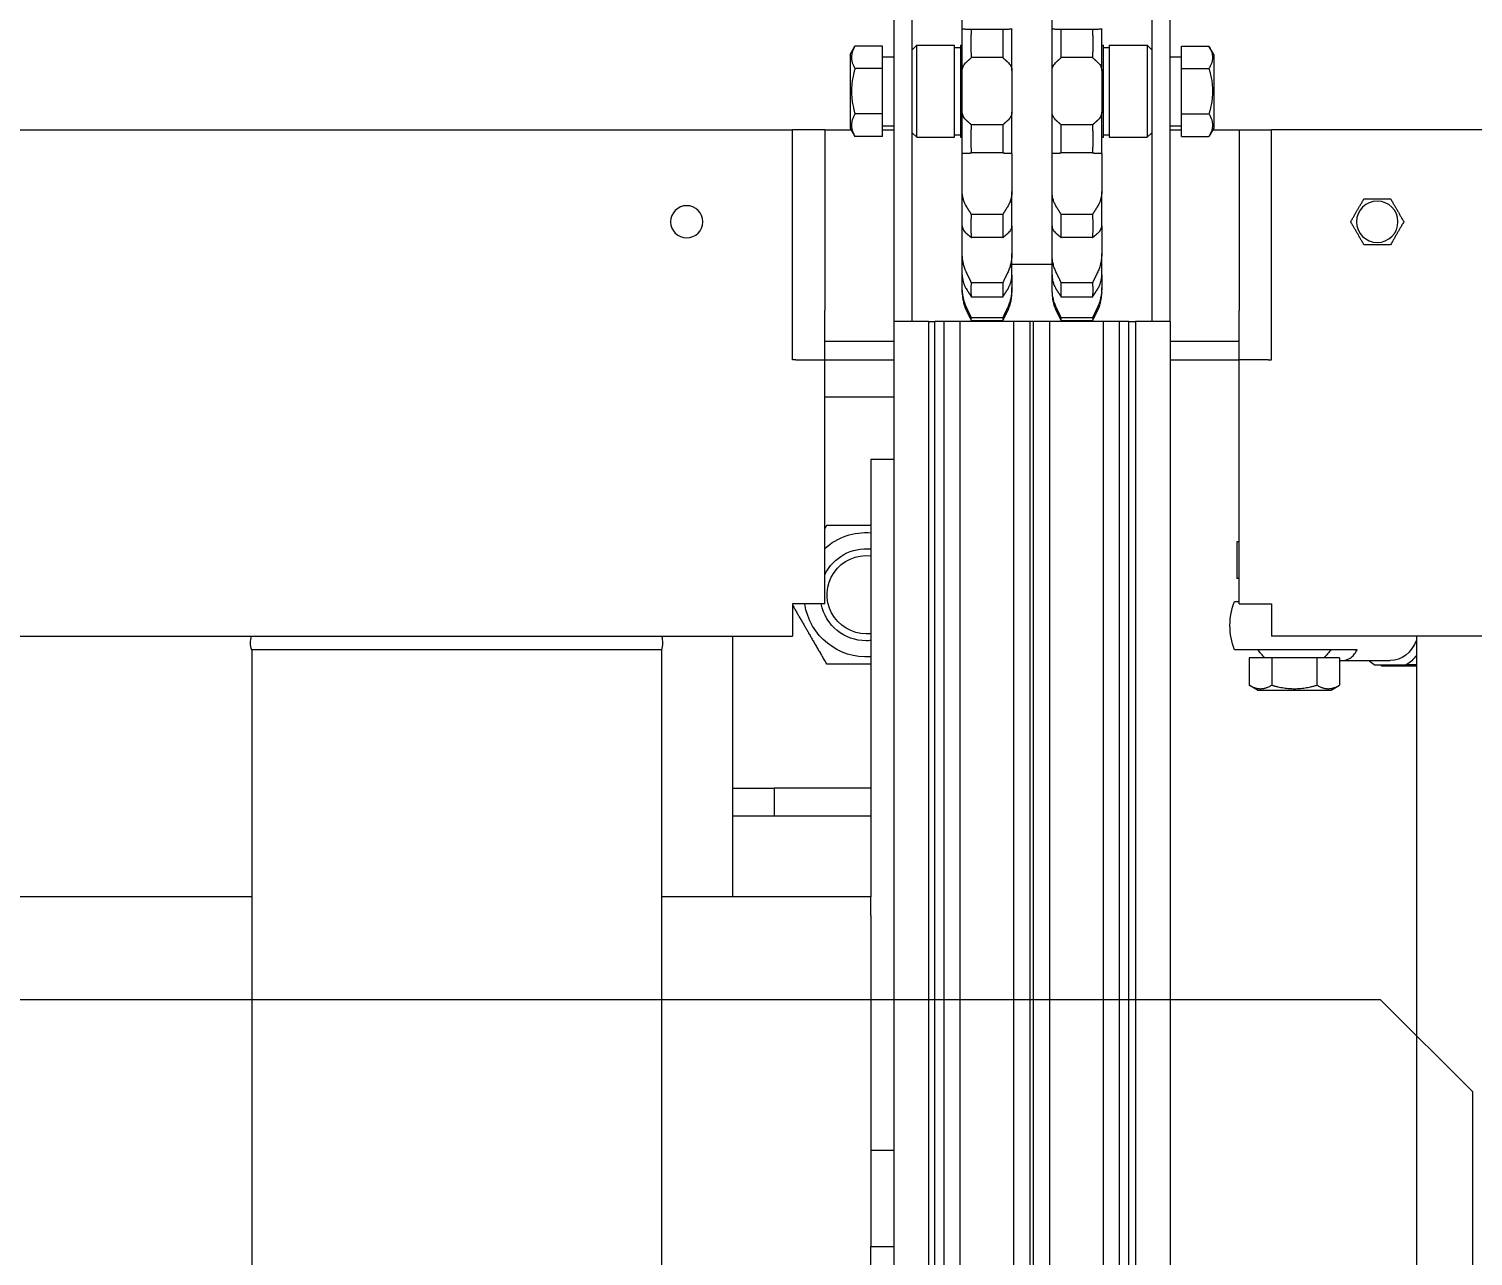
# Model space of a CAD drawing. Header units: millimetres. Extents: x -383313 to -161684, y -117025 to 99224.
# Drawn here: x -347807 to -347493.3, y -7640.7 to -7374.2 of the extents above; entities that cross this region are included whole.
import ezdxf

# ---------------------------------------------------------------- set-up
doc = ezdxf.new("R2010")
doc.units = ezdxf.units.MM
doc.header["$MEASUREMENT"] = 0
doc.layers.add('PV-55E8', color=7, linetype='Continuous')
doc.layers.add('Робот', color=30, linetype='Continuous')

# ---------------------------------------------------------------- blocks, each defined once
blk = doc.blocks.new('*U123')
at = {"layer": 'PV-55E8', "color": 3}
for p, q in [((-404, -460.38), (-404, 460.38)), ((-315, -460.38), (-315, 460.38)), ((-264.5, -531.73), (-264.5, 458.27)), ((-257, -531.73), (-257, 458.27)), ((-255.61, 458.27), (-255.61, -531.73)), ((-253.6, 458.27), (-253.6, -531.73)), ((-250.1, 458.27), (-250.1, -531.73)), ((-238.42, 458.27), (-238.42, -531.73)), ((-234.92, 458.27), (-234.92, -531.73)), ((-234.14, 458.27), (-234.14, -531.73)), ((-230.64, 458.27), (-230.64, -531.73)), ((-218.96, 458.27), (-218.96, -531.73)), ((-215.46, 458.27), (-215.46, -531.73)), ((-213.45, 458.27), (-213.45, -531.73)), ((-212, -531.73), (-212, 458.27)), ((-204.5, -531.73), (-204.5, 458.27)), ((-151, -463.38), (-151, 413.62)), ((-269.5, -326.73), (-269.5, -330.73)), ((-264.5, -330.73), (-269.5, -330.73)), ((-269.5, -402.73), (-269.5, -330.73)), ((-269.5, -351.73), (-264.5, -351.73)), ((-269.5, -402.73), (-269.5, -406.73)), ((-404, -406.73), (-465, -406.73)), ((-269.5, -406.73), (-315, -406.73)), ((-299.5, -406.73), (-299.5, -424.38)), ((-269.5, -501.73), (-269.5, -406.73)), ((-299.5, -424.38), (-290.5, -424.38)), ((-299.5, -424.38), (-299.5, -430.38)), ((-290.5, -424.38), (-269.5, -424.38)), ((-290.5, -430.38), (-290.5, -424.38)), ((-299.5, -430.38), (-290.5, -430.38)), ((-299.5, -430.38), (-299.5, -463.38)), ((-269.5, -430.38), (-290.5, -430.38)), ((-185.5, -451.68), (-187.31, -452.73)), ((-185.5, -451.68), (-169.5, -451.68)), ((-169.5, -451.68), (-167.69, -452.73)), ((-187.31, -458.68), (-187.31, -452.73)), ((-182.41, -458.68), (-182.41, -452.73)), ((-172.59, -458.68), (-172.59, -452.73)), ((-167.69, -458.68), (-167.69, -452.73)), ((-160.14, -457.18), (-153.18, -457.18)), ((-151, -457.18), (-153.18, -457.18)), ((-315, -460.38), (-404, -460.38)), ((-315, -460.38), (-404, -460.38)), ((-164.56, -460.43), (-190.48, -460.43)), ((-182.41, -458.68), (-187.31, -458.68)), ((-172.59, -458.68), (-182.41, -458.68)), ((-167.69, -458.68), (-172.59, -458.68)), ((-167.07, -458.08), (-156.66, -458.08)), ((-1182.5, -463.38), (-286.5, -463.38)), ((-286.5, -469.68), (-286.5, -463.38)), ((8.5, -463.38), (-182.5, -463.38)), ((-182.5, -469.68), (-182.5, -463.38)), ((-286.5, -470.38), (-286.5, -469.68)), ((-285.8, -470.38), (-286.5, -470.38)), ((-279.5, -470.38), (-285.8, -470.38)), ((-279.5, -470.38), (-279.5, -523.38)), ((-189.5, -470.38), (-183.2, -470.38)), ((-189.5, -470.38), (-189.5, -523.38)), ((-183.2, -470.38), (-182.5, -470.38)), ((-182.5, -470.38), (-182.5, -469.68)), ((-190.48, -470.93), (-189.5, -470.93)), ((-189.5, -475.88), (-190, -475.88)), ((-190, -483.88), (-190, -475.88)), ((-189.5, -483.88), (-190, -483.88)), ((-264.5, -501.73), (-269.5, -501.73)), ((-279.5, -515.38), (-264.5, -515.38)), ((-286.5, -523.38), (-286.5, -573.38)), ((-285.8, -523.38), (-286.5, -523.38)), ((-285.8, -523.38), (-279.5, -523.38)), ((-279.5, -523.38), (-279.5, -534.08)), ((-279.5, -523.38), (-264.5, -523.38)), ((-204.5, -523.38), (-189.5, -523.38)), ((-183.2, -523.38), (-189.5, -523.38)), ((-189.5, -523.38), (-189.5, -534.08)), ((-183.2, -523.38), (-182.5, -523.38)), ((-182.5, -523.38), (-182.5, -573.38)), ((-264.5, -527.38), (-279.5, -527.38)), ((-264.5, -527.38), (-279.5, -527.38)), ((-189.5, -527.38), (-204.5, -527.38)), ((-189.5, -527.38), (-204.5, -527.38)), ((-264.5, -606.73), (-264.5, -531.73)), ((-257, -531.73), (-264.5, -531.73)), ((-260.5, -531.73), (-260.5, -606.73)), ((-257, -531.73), (-255.61, -531.73)), ((-253.6, -531.73), (-255.61, -531.73)), ((-250.1, -531.73), (-253.6, -531.73)), ((-238.42, -531.73), (-250.1, -531.73)), ((-240.85, -531.88), (-247.65, -531.88)), ((-240.85, -532.53), (-247.65, -532.53)), ((-234.92, -531.73), (-238.42, -531.73)), ((-234.14, -531.73), (-234.92, -531.73)), ((-230.64, -531.73), (-234.14, -531.73)), ((-218.96, -531.73), (-230.64, -531.73)), ((-221.35, -531.88), (-228.15, -531.88)), ((-221.35, -532.53), (-228.15, -532.53)), ((-215.46, -531.73), (-218.96, -531.73)), ((-213.45, -531.73), (-215.46, -531.73)), ((-213.45, -531.73), (-212, -531.73)), ((-204.5, -531.73), (-212, -531.73)), ((-208.5, -606.73), (-208.5, -531.73)), ((-204.5, -531.73), (-204.5, -606.73)), ((-279.5, -573.38), (-279.5, -534.08)), ((-189.5, -573.38), (-189.5, -534.08)), ((-249.65, -538.12), (-249.65, -539.08)), ((-249.65, -539.08), (-249.65, -541)), ((-240.85, -537.04), (-247.65, -537.04)), ((-238.85, -538.12), (-238.85, -539.08)), ((-238.85, -541), (-238.85, -539.08)), ((-230.15, -538.12), (-230.15, -539.08)), ((-230.15, -539.08), (-230.15, -541)), ((-221.35, -537.04), (-228.15, -537.04)), ((-219.35, -538.12), (-219.35, -539.08)), ((-219.35, -541), (-219.35, -539.08)), ((-249.65, -541), (-249.65, -541.87)), ((-249.65, -541.87), (-249.65, -546.47)), ((-240.85, -540.15), (-247.65, -540.15)), ((-238.85, -541.87), (-238.85, -541)), ((-238.85, -541.87), (-238.85, -546.47)), ((-230.15, -541), (-230.15, -541.87)), ((-230.15, -541.87), (-230.15, -546.47)), ((-221.35, -540.15), (-228.15, -540.15)), ((-219.35, -541.87), (-219.35, -541)), ((-219.35, -541.87), (-219.35, -546.47)), ((-230.15, -544.09), (-238.85, -544.09)), ((-249.65, -546.47), (-249.65, -548.32)), ((-249.65, -548.32), (-249.65, -552.52)), ((-238.85, -548.32), (-238.85, -546.47)), ((-238.85, -552.52), (-238.85, -548.32)), ((-230.15, -546.47), (-230.15, -548.32)), ((-230.15, -548.32), (-230.15, -552.52)), ((-219.35, -548.32), (-219.35, -546.47)), ((-219.35, -552.52), (-219.35, -548.32)), ((-240.85, -549.94), (-247.65, -549.94)), ((-221.35, -549.94), (-228.15, -549.94)), ((-249.65, -552.52), (-249.65, -559.95)), ((-240.85, -554.97), (-247.65, -554.97)), ((-238.85, -552.52), (-238.85, -559.95)), ((-230.15, -552.52), (-230.15, -559.95)), ((-221.35, -554.97), (-228.15, -554.97)), ((-219.35, -552.52), (-219.35, -559.95)), ((-249.65, -559.95), (-249.65, -561.42)), ((-249.65, -561.42), (-249.65, -568.18)), ((-238.85, -561.42), (-238.85, -559.95)), ((-238.85, -568.18), (-238.85, -561.42)), ((-230.15, -559.95), (-230.15, -561.42)), ((-230.15, -561.42), (-230.15, -568.18)), ((-219.35, -561.42), (-219.35, -559.95)), ((-219.35, -568.18), (-219.35, -561.42)), ((-249.65, -568.18), (-249.65, -568.22)), ((-249.65, -568.22), (-249.65, -577.21)), ((-240.85, -568.33), (-247.65, -568.33)), ((-238.85, -568.22), (-238.85, -568.18)), ((-238.85, -568.22), (-238.85, -577.21)), ((-230.15, -568.18), (-230.15, -568.22)), ((-230.15, -568.22), (-230.15, -577.21)), ((-221.35, -568.33), (-228.15, -568.33)), ((-219.35, -568.22), (-219.35, -568.18)), ((-219.35, -568.22), (-219.35, -577.21)), ((-1182.5, -573.38), (-286.5, -573.38)), ((-279.5, -573.38), (-286.5, -573.38)), ((-279.5, -573.38), (-273.8, -573.38)), ((-274, -573.73), (-272.95, -571.92)), ((-274, -589.73), (-274, -573.73)), ((-267, -571.92), (-272.95, -571.92)), ((-267, -571.92), (-267, -576.82)), ((-267, -573.38), (-264.5, -573.38)), ((-260.5, -572.73), (-259.5, -571.73)), ((-259.5, -571.73), (-259.5, -591.73)), ((-259.5, -571.73), (-251.3, -571.73)), ((-251.3, -571.73), (-251.3, -591.73)), ((-251.3, -572.23), (-250, -572.23)), ((-250, -591.73), (-250, -571.73)), ((-250, -571.73), (-249.65, -571.73)), ((-219.35, -571.73), (-219, -571.73)), ((-219, -571.73), (-219, -591.73)), ((-219, -572.23), (-217.7, -572.23)), ((-217.7, -591.73), (-217.7, -571.73)), ((-217.7, -571.73), (-209.5, -571.73)), ((-209.5, -591.73), (-209.5, -571.73)), ((-208.5, -572.73), (-209.5, -571.73)), ((-204.5, -573.38), (-202, -573.38)), ((-202, -571.92), (-202, -576.82)), ((-202, -571.92), (-196.05, -571.92)), ((-195, -573.73), (-196.05, -571.92)), ((-195.2, -573.38), (-189.5, -573.38)), ((-195, -589.73), (-195, -573.73)), ((-189.5, -573.38), (-182.5, -573.38)), ((8.5, -573.38), (-182.5, -573.38)), ((-267, -576.82), (-272.95, -576.82)), ((-267, -574.23), (-264.5, -574.23)), ((-267, -576.82), (-267, -586.64)), ((-249.65, -577.21), (-249.65, -578.03)), ((-240.85, -574.42), (-247.65, -574.42)), ((-238.85, -578.03), (-238.85, -577.21)), ((-230.15, -577.21), (-230.15, -578.03)), ((-221.35, -574.42), (-228.15, -574.42)), ((-219.35, -578.03), (-219.35, -577.21)), ((-204.5, -574.23), (-202, -574.23)), ((-202, -576.82), (-202, -586.64)), ((-202, -576.82), (-196.05, -576.82)), ((-249.65, -578.03), (-249.65, -585.43)), ((-238.85, -585.43), (-238.85, -578.03)), ((-230.15, -578.03), (-230.15, -585.43)), ((-219.35, -585.43), (-219.35, -578.03)), ((-267, -586.64), (-272.95, -586.64)), ((-267, -586.64), (-267, -591.55)), ((-249.65, -585.43), (-249.65, -586.25)), ((-249.65, -586.25), (-249.65, -595.24)), ((-238.85, -586.25), (-238.85, -585.43)), ((-238.85, -586.25), (-238.85, -595.24)), ((-230.15, -585.43), (-230.15, -586.25)), ((-230.15, -586.25), (-230.15, -595.24)), ((-219.35, -586.25), (-219.35, -585.43)), ((-219.35, -586.25), (-219.35, -595.24)), ((-202, -586.64), (-202, -591.55)), ((-202, -586.64), (-196.05, -586.64)), ((-274, -589.73), (-272.95, -591.55)), ((-267, -589.23), (-264.5, -589.23)), ((-240.85, -589.04), (-247.65, -589.04)), ((-221.35, -589.04), (-228.15, -589.04)), ((-204.5, -589.23), (-202, -589.23)), ((-195, -589.73), (-196.05, -591.55)), ((-267, -591.55), (-272.95, -591.55)), ((-260.5, -590.73), (-259.5, -591.73)), ((-259.5, -591.73), (-251.3, -591.73)), ((-251.3, -591.23), (-250, -591.23)), ((-250, -591.73), (-249.65, -591.73)), ((-219.35, -591.73), (-219, -591.73)), ((-219, -591.23), (-217.7, -591.23)), ((-217.7, -591.73), (-209.5, -591.73)), ((-208.5, -590.73), (-209.5, -591.73)), ((-202, -591.55), (-196.05, -591.55)), ((-249.65, -595.24), (-249.65, -595.28)), ((-249.65, -595.28), (-249.65, -602.04)), ((-240.85, -595.13), (-247.65, -595.13)), ((-238.85, -595.28), (-238.85, -595.24)), ((-230.15, -595.24), (-230.15, -595.28)), ((-230.15, -595.28), (-230.15, -602.04)), ((-221.35, -595.13), (-228.15, -595.13)), ((-219.35, -595.28), (-219.35, -595.24))]:
    blk.add_line(p, q, dxfattribs=at)
for centre, radius in [((-159.5, -553.38), 4.5), ((-309.5, -553.38), 3.5)]:
    blk.add_circle(centre, radius, dxfattribs=at)
for centre, radius, start, end in [((-399.28, -461.93), 4.97, 161.7425, 196.9066), ((-319.72, -461.93), 4.97, 343.0934, 18.2575), ((-270.5, -472.38), 13.5, 85.752, 171.4804), ((-177.5, -465.68), 14, 157.9757, 202.0243), ((-177.5, -465.68), 9.5, 132.5369, 146.4523), ((-177.5, -465.68), 9.5, 33.5477, 47.4631), ((-270.5, -472.38), 10, 90, 168.463), ((-270.5, -472.38), 8.5, 90, 276.7563), ((-270.5, -472.38), 10, 84.2608, 90), ((-270.5, -472.38), 8.5, 83.2437, 90), ((-270.5, -472.38), 10, 205.8419, 275.7392), ((-270.5, -472.38), 13.5, 228.1897, 274.248), ((-240.15, -538.12), 9.5, 179.3599, 180), ((-248.35, -538.12), 9.5, 360, 0.6401), ((-220.65, -538.12), 9.5, 179.3599, 180), ((-228.85, -538.12), 9.5, 360, 0.6401)]:
    blk.add_arc(centre, radius, start, end, dxfattribs=at)
for major_axis, start_param, end_param in [((0, -9.5), -2.678638, -2.498092), ((0, 9.5), -0.814426, -0.462955), ((0, 7.6), -1.141274, 0)]:
    blk.add_ellipse((-156.66, -465.68), major_axis=major_axis, ratio=0.819152, start_param=start_param, end_param=end_param, dxfattribs=at)
for points, weights in [([(-187.31, -452.73), (-184.86, -451.31), (-182.41, -452.73)], [1.22364575665, 1.41294441399, 1.22364575665]), ([(-182.41, -452.73), (-177.5, -451.31), (-172.59, -452.73)], [1.22364575665, 1.41294441399, 1.22364575665]), ([(-172.59, -452.73), (-170.14, -451.31), (-167.69, -452.73)], [1.22364575665, 1.41294441399, 1.22364575665]), ([(-286.5, -470.09), (-282.96, -463.95), (-279.16, -457.38)], [1.58108598431, 1.72736273626, 1.52444471331]), ([(-279.16, -457.38), (-273.99, -457.38), (-269.5, -457.38)], [1.52444471331, 1.6570136356, 1.64054012076]), ([(-279.16, -487.38), (-279.33, -487.08), (-279.5, -486.79)], [1.52444471331, 1.53257713429, 1.54014868012]), ([(-269.5, -487.38), (-273.99, -487.38), (-279.16, -487.38)], [1.64054012076, 1.6570136356, 1.52444471331]), ([(-248.68, -533.96), (-248.18, -532.94), (-247.65, -531.88)], [1, 1.00025461957, 1]), ([(-247.65, -532.53), (-248.18, -533.64), (-248.68, -534.71)], [1, 1.00025461957, 1]), ([(-247.65, -531.88), (-247.74, -532.2), (-247.65, -532.53)], [1, 1.00194841845, 1]), ([(-240.85, -532.53), (-240.76, -532.2), (-240.85, -531.88)], [1, 1.00194841845, 1]), ([(-240.85, -531.88), (-240.32, -532.94), (-239.82, -533.96)], [1, 1.00025461957, 1]), ([(-239.82, -534.71), (-240.32, -533.64), (-240.85, -532.53)], [1, 1.00025461957, 1]), ([(-229.18, -533.96), (-228.68, -532.94), (-228.15, -531.88)], [1, 1.00025461955, 1]), ([(-228.15, -532.53), (-228.68, -533.64), (-229.18, -534.71)], [1, 1.00025461953, 1]), ([(-228.15, -531.88), (-228.24, -532.2), (-228.15, -532.53)], [1, 1.00194841845, 1]), ([(-221.35, -532.53), (-221.26, -532.2), (-221.35, -531.88)], [1, 1.00194841845, 1]), ([(-221.35, -531.88), (-220.82, -532.94), (-220.32, -533.96)], [1, 1.00025461957, 1]), ([(-220.32, -534.71), (-220.82, -533.64), (-221.35, -532.53)], [1, 1.00025461958, 1]), ([(-248.68, -538.66), (-248.18, -537.87), (-247.65, -537.04)], [1, 1.00025461954, 1]), ([(-247.65, -537.04), (-247.74, -538.6), (-247.65, -540.15)], [1, 1.00194841845, 1]), ([(-240.85, -540.15), (-240.76, -538.6), (-240.85, -537.04)], [1, 1.00194841845, 1]), ([(-240.85, -537.04), (-240.32, -537.87), (-239.82, -538.66)], [1, 1.00025461956, 1]), ([(-229.18, -538.66), (-228.68, -537.87), (-228.15, -537.04)], [1, 1.00025461957, 1]), ([(-228.15, -537.04), (-228.24, -538.6), (-228.15, -540.15)], [1, 1.00194841845, 1]), ([(-221.35, -537.04), (-220.82, -537.87), (-220.32, -538.66)], [1, 1.00025461955, 1]), ([(-221.35, -540.15), (-221.26, -538.6), (-221.35, -537.04)], [1, 1.00194841845, 1]), ([(-247.65, -540.15), (-248.18, -541.23), (-248.68, -542.26)], [1, 1.00025461957, 1]), ([(-239.82, -542.26), (-240.32, -541.23), (-240.85, -540.15)], [1, 1.00025461957, 1]), ([(-228.15, -540.15), (-228.68, -541.23), (-229.18, -542.26)], [1, 1.00025461954, 1]), ([(-220.32, -542.26), (-220.82, -541.23), (-221.35, -540.15)], [1, 1.00025461956, 1]), ([(-162.39, -548.38), (-163.83, -550.88), (-165.27, -553.38)], [1.38309954712, 1.59706579169, 1.38309954712]), ([(-156.61, -548.38), (-159.5, -548.38), (-162.39, -548.38)], [1.38309954712, 1.59706579169, 1.38309954712]), ([(-153.73, -553.38), (-155.17, -550.88), (-156.61, -548.38)], [1.38309954712, 1.59706579169, 1.38309954712]), ([(-248.68, -550.8), (-248.18, -550.38), (-247.65, -549.94)], [1, 1.00025461956, 1]), ([(-247.65, -549.94), (-247.74, -552.46), (-247.65, -554.97)], [1, 1.00194841845, 1]), ([(-240.85, -554.97), (-240.76, -552.46), (-240.85, -549.94)], [1, 1.00194841845, 1]), ([(-240.85, -549.94), (-240.32, -550.38), (-239.82, -550.8)], [1, 1.00025461955, 1]), ([(-229.18, -550.8), (-228.68, -550.38), (-228.15, -549.94)], [1, 1.00025461956, 1]), ([(-228.15, -549.94), (-228.24, -552.46), (-228.15, -554.97)], [1, 1.00194841845, 1]), ([(-221.35, -549.94), (-220.82, -550.38), (-220.32, -550.8)], [1, 1.00025461955, 1]), ([(-221.35, -554.97), (-221.26, -552.46), (-221.35, -549.94)], [1, 1.00194841845, 1]), ([(-247.65, -554.97), (-248.18, -555.82), (-248.68, -556.64)], [1, 1.00025461958, 1]), ([(-239.82, -556.64), (-240.32, -555.82), (-240.85, -554.97)], [1, 1.00025461957, 1]), ([(-228.15, -554.97), (-228.68, -555.82), (-229.18, -556.64)], [1, 1.00025461956, 1]), ([(-220.32, -556.64), (-220.82, -555.82), (-221.35, -554.97)], [1, 1.00025461956, 1]), ([(-165.27, -553.38), (-163.83, -555.88), (-162.39, -558.38)], [1.38309954712, 1.59706579169, 1.38309954712]), ([(-156.61, -558.38), (-155.17, -555.88), (-153.73, -553.38)], [1.38309954712, 1.59706579169, 1.38309954712]), ([(-162.39, -558.38), (-159.5, -558.38), (-156.61, -558.38)], [1.38309954712, 1.59706579169, 1.38309954712]), ([(-248.68, -568.29), (-248.18, -568.31), (-247.65, -568.33)], [1, 1.00025461956, 1]), ([(-247.65, -568.33), (-247.74, -571.38), (-247.65, -574.42)], [1, 1.00194841845, 1]), ([(-240.85, -568.33), (-240.32, -568.31), (-239.82, -568.29)], [1, 1.00025461957, 1]), ([(-240.85, -574.42), (-240.76, -571.38), (-240.85, -568.33)], [1, 1.00194841845, 1]), ([(-229.18, -568.29), (-228.68, -568.31), (-228.15, -568.33)], [1, 1.00025461956, 1]), ([(-228.15, -568.33), (-228.24, -571.38), (-228.15, -574.42)], [1, 1.00194841845, 1]), ([(-221.35, -568.33), (-220.82, -568.31), (-220.32, -568.29)], [1, 1.00025461957, 1]), ([(-221.35, -574.42), (-221.26, -571.38), (-221.35, -568.33)], [1, 1.00194841845, 1]), ([(-272.95, -576.82), (-274.37, -574.37), (-272.95, -571.92)], [1.22364575665, 1.41294441399, 1.22364575665]), ([(-196.05, -576.82), (-194.63, -574.37), (-196.05, -571.92)], [1.22364575665, 1.41294441399, 1.22364575665]), ([(-272.95, -586.64), (-274.37, -581.73), (-272.95, -576.82)], [1.22364575665, 1.41294441399, 1.22364575665]), ([(-247.65, -574.42), (-248.18, -574.89), (-248.68, -575.35)], [1, 1.00025461956, 1]), ([(-239.82, -575.35), (-240.32, -574.89), (-240.85, -574.42)], [1, 1.00025461957, 1]), ([(-228.15, -574.42), (-228.68, -574.89), (-229.18, -575.35)], [1, 1.00025461958, 1]), ([(-220.32, -575.35), (-220.82, -574.89), (-221.35, -574.42)], [1, 1.00025461957, 1]), ([(-196.05, -586.64), (-194.63, -581.73), (-196.05, -576.82)], [1.22364575665, 1.41294441399, 1.22364575665]), ([(-272.95, -591.55), (-274.37, -589.09), (-272.95, -586.64)], [1.22364575665, 1.41294441399, 1.22364575665]), ([(-196.05, -591.55), (-194.63, -589.09), (-196.05, -586.64)], [1.22364575665, 1.41294441399, 1.22364575665]), ([(-248.68, -588.11), (-248.18, -588.57), (-247.65, -589.04)], [1, 1.00025461957, 1]), ([(-247.65, -589.04), (-247.74, -592.08), (-247.65, -595.13)], [1, 1.00194841845, 1]), ([(-240.85, -589.04), (-240.32, -588.57), (-239.82, -588.11)], [1, 1.00025461958, 1]), ([(-240.85, -595.13), (-240.76, -592.08), (-240.85, -589.04)], [1, 1.00194841845, 1]), ([(-229.18, -588.11), (-228.68, -588.57), (-228.15, -589.04)], [1, 1.00025461956, 1]), ([(-228.15, -589.04), (-228.24, -592.08), (-228.15, -595.13)], [1, 1.00194841845, 1]), ([(-221.35, -589.04), (-220.82, -588.57), (-220.32, -588.11)], [1, 1.00025461955, 1]), ([(-221.35, -595.13), (-221.26, -592.08), (-221.35, -589.04)], [1, 1.00194841845, 1]), ([(-247.65, -595.13), (-248.18, -595.15), (-248.68, -595.17)], [1, 1.00025461953, 1]), ([(-239.82, -595.17), (-240.32, -595.15), (-240.85, -595.13)], [1, 1.00025461954, 1]), ([(-228.15, -595.13), (-228.68, -595.15), (-229.18, -595.17)], [1, 1.00025461955, 1]), ([(-220.32, -595.17), (-220.82, -595.15), (-221.35, -595.13)], [1, 1.00025461956, 1])]:
    blk.add_rational_spline(points, weights, degree=2, dxfattribs=at)
blk.add_open_spline([(-158.54, -456.88), (-158.6, -456.98), (-158.65, -457.08), (-158.71, -457.18)], degree=3, dxfattribs=at)
for points, knots in [([(-151, -456.88), (-151.56, -456.88), (-152.12, -456.88), (-153.37, -456.88), (-154.06, -456.88), (-156.07, -456.88), (-157.33, -456.88), (-158.54, -456.88)], [0.008804462, 0.008804462, 0.008804462, 0.008804462, 0.010711194, 0.010711194, 0.013181046, 0.013181046, 0.01812075, 0.01812075, 0.01812075, 0.01812075]), ([(-170.9, -458.84), (-170.86, -458.83), (-170.81, -458.81), (-170.67, -458.75), (-170.58, -458.71), (-170.48, -458.68)], [0.0034050674, 0.0034050674, 0.0034050674, 0.0034050674, 0.0035499449, 0.0035499449, 0.0038595357, 0.0038595357, 0.0038595357, 0.0038595357]), ([(-167.69, -458.06), (-167.64, -458.06), (-167.6, -458.06), (-167.31, -458.06), (-167.07, -458.07), (-166.62, -458.14), (-166.41, -458.18), (-166.01, -458.31), (-165.82, -458.39), (-165.47, -458.56), (-165.31, -458.67), (-164.87, -459), (-164.62, -459.25), (-164.2, -459.81), (-164.03, -460.11), (-163.88, -460.43)], [0.006940944, 0.006940944, 0.006940944, 0.006940944, 0.007099514, 0.007099514, 0.007986907, 0.007986907, 0.008874299, 0.008874299, 0.009761691, 0.009761691, 0.010649084, 0.010649084, 0.012423868, 0.012423868, 0.014198653, 0.014198653, 0.014198653, 0.014198653]), ([(-164.1, -460.43), (-164.13, -460.43), (-164.2, -460.43), (-164.36, -460.43), (-164.46, -460.43), (-164.56, -460.43)], [0.045413467, 0.045413467, 0.045413467, 0.045413467, 0.049378614, 0.049378614, 0.053343762, 0.053343762, 0.053343762, 0.053343762]), ([(-163.88, -460.43), (-163.95, -460.43), (-164, -460.43), (-164.07, -460.43), (-164.09, -460.43), (-164.1, -460.43)], [0.063788325, 0.063788325, 0.063788325, 0.063788325, 0.064729444, 0.064729444, 0.065670563, 0.065670563, 0.065670563, 0.065670563]), ([(-249.65, -538.01), (-249.65, -537.75), (-249.63, -537.48), (-249.58, -536.89), (-249.53, -536.57), (-249.4, -535.94), (-249.32, -535.63), (-249.14, -535.03), (-249.03, -534.74), (-248.84, -534.3), (-248.77, -534.13), (-248.68, -533.96)], [43.697221, 43.697221, 43.697221, 43.697221, 44.51633, 44.51633, 45.44709, 45.44709, 46.37785, 46.37785, 47.308609, 47.308609, 47.880995, 47.880995, 47.880995, 47.880995]), ([(-248.68, -534.71), (-248.77, -534.89), (-248.84, -535.07), (-249.03, -535.53), (-249.14, -535.84), (-249.32, -536.47), (-249.4, -536.8), (-249.53, -537.46), (-249.58, -537.79), (-249.64, -538.45), (-249.65, -538.77), (-249.65, -539.08)], [10.11521, 10.11521, 10.11521, 10.11521, 10.687596, 10.687596, 11.618355, 11.618355, 12.549115, 12.549115, 13.479875, 13.479875, 14.410634, 14.410634, 14.410634, 14.410634]), ([(-239.82, -533.96), (-239.74, -534.12), (-239.67, -534.27), (-239.48, -534.7), (-239.37, -535), (-239.18, -535.61), (-239.1, -535.92), (-238.97, -536.56), (-238.93, -536.88), (-238.87, -537.47), (-238.85, -537.75), (-238.85, -538.01)], [10.115097, 10.115097, 10.115097, 10.115097, 10.644502, 10.644502, 11.586026, 11.586026, 12.527551, 12.527551, 13.469075, 13.469075, 14.298941, 14.298941, 14.298941, 14.298941]), ([(-238.85, -539.08), (-238.85, -538.77), (-238.86, -538.44), (-238.93, -537.78), (-238.97, -537.44), (-239.1, -536.77), (-239.18, -536.44), (-239.37, -535.8), (-239.48, -535.5), (-239.67, -535.04), (-239.74, -534.88), (-239.82, -534.71)], [43.585571, 43.585571, 43.585571, 43.585571, 44.527095, 44.527095, 45.468619, 45.468619, 46.410144, 46.410144, 47.351668, 47.351668, 47.881074, 47.881074, 47.881074, 47.881074]), ([(-230.15, -538.01), (-230.15, -537.75), (-230.13, -537.47), (-230.07, -536.88), (-230.03, -536.56), (-229.9, -535.92), (-229.82, -535.61), (-229.63, -535), (-229.52, -534.7), (-229.33, -534.27), (-229.26, -534.12), (-229.18, -533.96)], [43.697229, 43.697229, 43.697229, 43.697229, 44.527095, 44.527095, 45.468619, 45.468619, 46.410144, 46.410144, 47.351668, 47.351668, 47.881074, 47.881074, 47.881074, 47.881074]), ([(-229.18, -534.71), (-229.26, -534.88), (-229.33, -535.04), (-229.52, -535.5), (-229.63, -535.8), (-229.82, -536.44), (-229.9, -536.77), (-230.03, -537.44), (-230.07, -537.78), (-230.14, -538.44), (-230.15, -538.77), (-230.15, -539.08)], [10.115097, 10.115097, 10.115097, 10.115097, 10.644502, 10.644502, 11.586026, 11.586026, 12.527551, 12.527551, 13.469075, 13.469075, 14.4106, 14.4106, 14.4106, 14.4106]), ([(-220.32, -533.96), (-220.24, -534.12), (-220.17, -534.27), (-219.98, -534.7), (-219.87, -535), (-219.68, -535.61), (-219.6, -535.92), (-219.47, -536.56), (-219.43, -536.88), (-219.37, -537.47), (-219.35, -537.75), (-219.35, -538.01)], [10.115097, 10.115097, 10.115097, 10.115097, 10.644502, 10.644502, 11.586026, 11.586026, 12.527551, 12.527551, 13.469075, 13.469075, 14.298941, 14.298941, 14.298941, 14.298941]), ([(-219.35, -539.08), (-219.35, -538.77), (-219.36, -538.44), (-219.43, -537.78), (-219.47, -537.44), (-219.6, -536.77), (-219.68, -536.44), (-219.87, -535.8), (-219.98, -535.5), (-220.17, -535.04), (-220.24, -534.88), (-220.32, -534.71)], [43.585605, 43.585605, 43.585605, 43.585605, 44.52713, 44.52713, 45.468654, 45.468654, 46.410179, 46.410179, 47.351703, 47.351703, 47.881108, 47.881108, 47.881108, 47.881108]), ([(-249.65, -541.87), (-249.65, -541.64), (-249.64, -541.41), (-249.58, -540.92), (-249.53, -540.68), (-249.4, -540.19), (-249.32, -539.95), (-249.14, -539.49), (-249.03, -539.26), (-248.84, -538.92), (-248.77, -538.79), (-248.68, -538.66)], [43.585571, 43.585571, 43.585571, 43.585571, 44.51633, 44.51633, 45.44709, 45.44709, 46.37785, 46.37785, 47.308609, 47.308609, 47.880995, 47.880995, 47.880995, 47.880995]), ([(-239.82, -538.66), (-239.74, -538.78), (-239.67, -538.9), (-239.48, -539.23), (-239.37, -539.46), (-239.18, -539.93), (-239.1, -540.17), (-238.97, -540.67), (-238.93, -540.91), (-238.86, -541.4), (-238.85, -541.64), (-238.85, -541.87)], [10.115097, 10.115097, 10.115097, 10.115097, 10.644502, 10.644502, 11.586026, 11.586026, 12.527551, 12.527551, 13.469075, 13.469075, 14.4106, 14.4106, 14.4106, 14.4106]), ([(-230.15, -541.87), (-230.15, -541.64), (-230.14, -541.4), (-230.07, -540.91), (-230.03, -540.67), (-229.9, -540.17), (-229.82, -539.93), (-229.63, -539.46), (-229.52, -539.23), (-229.33, -538.9), (-229.26, -538.78), (-229.18, -538.66)], [43.585571, 43.585571, 43.585571, 43.585571, 44.527095, 44.527095, 45.468619, 45.468619, 46.410144, 46.410144, 47.351668, 47.351668, 47.881074, 47.881074, 47.881074, 47.881074]), ([(-220.32, -538.66), (-220.24, -538.78), (-220.17, -538.9), (-219.98, -539.23), (-219.87, -539.46), (-219.68, -539.93), (-219.6, -540.17), (-219.47, -540.67), (-219.43, -540.91), (-219.36, -541.4), (-219.35, -541.64), (-219.35, -541.87)], [10.115097, 10.115097, 10.115097, 10.115097, 10.644502, 10.644502, 11.586026, 11.586026, 12.527551, 12.527551, 13.469075, 13.469075, 14.4106, 14.4106, 14.4106, 14.4106]), ([(-248.68, -542.26), (-248.77, -542.44), (-248.84, -542.61), (-249.03, -543.05), (-249.14, -543.35), (-249.32, -543.96), (-249.4, -544.27), (-249.53, -544.91), (-249.58, -545.23), (-249.64, -545.86), (-249.65, -546.17), (-249.65, -546.47)], [10.11521, 10.11521, 10.11521, 10.11521, 10.687596, 10.687596, 11.618355, 11.618355, 12.549115, 12.549115, 13.479875, 13.479875, 14.410634, 14.410634, 14.410634, 14.410634]), ([(-238.85, -546.47), (-238.85, -546.17), (-238.86, -545.85), (-238.93, -545.21), (-238.97, -544.89), (-239.1, -544.25), (-239.18, -543.93), (-239.37, -543.31), (-239.48, -543.02), (-239.67, -542.58), (-239.74, -542.42), (-239.82, -542.26)], [43.585571, 43.585571, 43.585571, 43.585571, 44.527095, 44.527095, 45.468619, 45.468619, 46.410144, 46.410144, 47.351668, 47.351668, 47.881074, 47.881074, 47.881074, 47.881074]), ([(-229.18, -542.26), (-229.26, -542.42), (-229.33, -542.58), (-229.52, -543.02), (-229.63, -543.31), (-229.82, -543.93), (-229.9, -544.25), (-230.03, -544.89), (-230.07, -545.21), (-230.14, -545.85), (-230.15, -546.17), (-230.15, -546.47)], [10.115097, 10.115097, 10.115097, 10.115097, 10.644502, 10.644502, 11.586026, 11.586026, 12.527551, 12.527551, 13.469075, 13.469075, 14.4106, 14.4106, 14.4106, 14.4106]), ([(-219.35, -546.47), (-219.35, -546.17), (-219.36, -545.85), (-219.43, -545.21), (-219.47, -544.89), (-219.6, -544.25), (-219.68, -543.93), (-219.87, -543.31), (-219.98, -543.02), (-220.17, -542.58), (-220.24, -542.42), (-220.32, -542.26)], [43.585605, 43.585605, 43.585605, 43.585605, 44.52713, 44.52713, 45.468654, 45.468654, 46.410179, 46.410179, 47.351703, 47.351703, 47.881108, 47.881108, 47.881108, 47.881108]), ([(-249.65, -552.52), (-249.65, -552.4), (-249.64, -552.27), (-249.58, -552.01), (-249.53, -551.88), (-249.4, -551.62), (-249.32, -551.49), (-249.14, -551.24), (-249.03, -551.12), (-248.84, -550.94), (-248.77, -550.87), (-248.68, -550.8)], [43.585571, 43.585571, 43.585571, 43.585571, 44.51633, 44.51633, 45.44709, 45.44709, 46.37785, 46.37785, 47.308609, 47.308609, 47.880995, 47.880995, 47.880995, 47.880995]), ([(-239.82, -550.8), (-239.74, -550.87), (-239.67, -550.93), (-239.48, -551.11), (-239.37, -551.23), (-239.18, -551.48), (-239.1, -551.61), (-238.97, -551.87), (-238.93, -552.01), (-238.86, -552.27), (-238.85, -552.4), (-238.85, -552.52)], [10.115097, 10.115097, 10.115097, 10.115097, 10.644502, 10.644502, 11.586026, 11.586026, 12.527551, 12.527551, 13.469075, 13.469075, 14.4106, 14.4106, 14.4106, 14.4106]), ([(-230.15, -552.52), (-230.15, -552.4), (-230.14, -552.27), (-230.07, -552.01), (-230.03, -551.87), (-229.9, -551.61), (-229.82, -551.48), (-229.63, -551.23), (-229.52, -551.11), (-229.33, -550.93), (-229.26, -550.87), (-229.18, -550.8)], [43.585571, 43.585571, 43.585571, 43.585571, 44.527095, 44.527095, 45.468619, 45.468619, 46.410144, 46.410144, 47.351668, 47.351668, 47.881074, 47.881074, 47.881074, 47.881074]), ([(-220.32, -550.8), (-220.24, -550.87), (-220.17, -550.93), (-219.98, -551.11), (-219.87, -551.23), (-219.68, -551.48), (-219.6, -551.61), (-219.47, -551.87), (-219.43, -552.01), (-219.36, -552.27), (-219.35, -552.4), (-219.35, -552.52)], [10.115097, 10.115097, 10.115097, 10.115097, 10.644502, 10.644502, 11.586026, 11.586026, 12.527551, 12.527551, 13.469075, 13.469075, 14.4106, 14.4106, 14.4106, 14.4106]), ([(-248.68, -556.64), (-248.77, -556.77), (-248.84, -556.91), (-249.03, -557.26), (-249.14, -557.49), (-249.32, -557.97), (-249.4, -558.22), (-249.53, -558.72), (-249.58, -558.98), (-249.64, -559.48), (-249.65, -559.72), (-249.65, -559.95)], [10.11521, 10.11521, 10.11521, 10.11521, 10.687596, 10.687596, 11.618355, 11.618355, 12.549115, 12.549115, 13.479875, 13.479875, 14.410634, 14.410634, 14.410634, 14.410634]), ([(-238.85, -559.95), (-238.85, -559.72), (-238.86, -559.47), (-238.93, -558.97), (-238.97, -558.71), (-239.1, -558.2), (-239.18, -557.95), (-239.37, -557.47), (-239.48, -557.23), (-239.67, -556.89), (-239.74, -556.76), (-239.82, -556.64)], [43.585571, 43.585571, 43.585571, 43.585571, 44.527095, 44.527095, 45.468619, 45.468619, 46.410144, 46.410144, 47.351668, 47.351668, 47.881074, 47.881074, 47.881074, 47.881074]), ([(-229.18, -556.64), (-229.26, -556.76), (-229.33, -556.89), (-229.52, -557.23), (-229.63, -557.47), (-229.82, -557.95), (-229.9, -558.2), (-230.03, -558.71), (-230.07, -558.97), (-230.14, -559.47), (-230.15, -559.72), (-230.15, -559.95)], [10.115097, 10.115097, 10.115097, 10.115097, 10.644502, 10.644502, 11.586026, 11.586026, 12.527551, 12.527551, 13.469075, 13.469075, 14.4106, 14.4106, 14.4106, 14.4106]), ([(-219.35, -559.95), (-219.35, -559.72), (-219.36, -559.47), (-219.43, -558.97), (-219.47, -558.71), (-219.6, -558.2), (-219.68, -557.95), (-219.87, -557.47), (-219.98, -557.23), (-220.17, -556.89), (-220.24, -556.76), (-220.32, -556.64)], [43.585605, 43.585605, 43.585605, 43.585605, 44.52713, 44.52713, 45.468654, 45.468654, 46.410179, 46.410179, 47.351703, 47.351703, 47.881108, 47.881108, 47.881108, 47.881108]), ([(-249.65, -568.22), (-249.65, -568.22), (-249.64, -568.23), (-249.58, -568.24), (-249.53, -568.25), (-249.4, -568.26), (-249.32, -568.26), (-249.14, -568.27), (-249.03, -568.28), (-248.84, -568.29), (-248.77, -568.29), (-248.68, -568.29)], [43.585571, 43.585571, 43.585571, 43.585571, 44.51633, 44.51633, 45.44709, 45.44709, 46.37785, 46.37785, 47.308609, 47.308609, 47.880995, 47.880995, 47.880995, 47.880995]), ([(-239.82, -568.29), (-239.74, -568.29), (-239.67, -568.29), (-239.48, -568.28), (-239.37, -568.28), (-239.18, -568.26), (-239.1, -568.26), (-238.97, -568.25), (-238.93, -568.24), (-238.86, -568.23), (-238.85, -568.22), (-238.85, -568.22)], [10.115097, 10.115097, 10.115097, 10.115097, 10.644502, 10.644502, 11.586026, 11.586026, 12.527551, 12.527551, 13.469075, 13.469075, 14.4106, 14.4106, 14.4106, 14.4106]), ([(-230.15, -568.22), (-230.15, -568.22), (-230.14, -568.23), (-230.07, -568.24), (-230.03, -568.25), (-229.9, -568.26), (-229.82, -568.26), (-229.63, -568.28), (-229.52, -568.28), (-229.33, -568.29), (-229.26, -568.29), (-229.18, -568.29)], [43.585571, 43.585571, 43.585571, 43.585571, 44.527095, 44.527095, 45.468619, 45.468619, 46.410144, 46.410144, 47.351668, 47.351668, 47.881074, 47.881074, 47.881074, 47.881074]), ([(-220.32, -568.29), (-220.24, -568.29), (-220.17, -568.29), (-219.98, -568.28), (-219.87, -568.28), (-219.68, -568.26), (-219.6, -568.26), (-219.47, -568.25), (-219.43, -568.24), (-219.36, -568.23), (-219.35, -568.22), (-219.35, -568.22)], [10.115097, 10.115097, 10.115097, 10.115097, 10.644502, 10.644502, 11.586026, 11.586026, 12.527551, 12.527551, 13.469075, 13.469075, 14.4106, 14.4106, 14.4106, 14.4106]), ([(-248.68, -575.35), (-248.77, -575.43), (-248.84, -575.5), (-249.03, -575.7), (-249.14, -575.83), (-249.32, -576.1), (-249.4, -576.24), (-249.53, -576.52), (-249.58, -576.66), (-249.64, -576.94), (-249.65, -577.08), (-249.65, -577.21)], [10.11521, 10.11521, 10.11521, 10.11521, 10.687596, 10.687596, 11.618355, 11.618355, 12.549115, 12.549115, 13.479875, 13.479875, 14.410634, 14.410634, 14.410634, 14.410634]), ([(-238.85, -577.21), (-238.85, -577.08), (-238.86, -576.94), (-238.93, -576.65), (-238.97, -576.51), (-239.1, -576.23), (-239.18, -576.09), (-239.37, -575.81), (-239.48, -575.68), (-239.67, -575.49), (-239.74, -575.42), (-239.82, -575.35)], [43.585571, 43.585571, 43.585571, 43.585571, 44.527095, 44.527095, 45.468619, 45.468619, 46.410144, 46.410144, 47.351668, 47.351668, 47.881074, 47.881074, 47.881074, 47.881074]), ([(-229.18, -575.35), (-229.26, -575.42), (-229.33, -575.49), (-229.52, -575.68), (-229.63, -575.81), (-229.82, -576.09), (-229.9, -576.23), (-230.03, -576.51), (-230.07, -576.65), (-230.14, -576.94), (-230.15, -577.08), (-230.15, -577.21)], [10.115097, 10.115097, 10.115097, 10.115097, 10.644502, 10.644502, 11.586026, 11.586026, 12.527551, 12.527551, 13.469075, 13.469075, 14.4106, 14.4106, 14.4106, 14.4106]), ([(-219.35, -577.21), (-219.35, -577.08), (-219.36, -576.94), (-219.43, -576.65), (-219.47, -576.51), (-219.6, -576.23), (-219.68, -576.09), (-219.87, -575.81), (-219.98, -575.68), (-220.17, -575.49), (-220.24, -575.42), (-220.32, -575.35)], [43.585605, 43.585605, 43.585605, 43.585605, 44.52713, 44.52713, 45.468654, 45.468654, 46.410179, 46.410179, 47.351703, 47.351703, 47.881108, 47.881108, 47.881108, 47.881108]), ([(-249.65, -586.25), (-249.65, -586.38), (-249.64, -586.52), (-249.58, -586.8), (-249.53, -586.94), (-249.4, -587.22), (-249.32, -587.36), (-249.14, -587.63), (-249.03, -587.76), (-248.84, -587.96), (-248.77, -588.03), (-248.68, -588.11)], [43.585571, 43.585571, 43.585571, 43.585571, 44.51633, 44.51633, 45.44709, 45.44709, 46.37785, 46.37785, 47.308609, 47.308609, 47.880995, 47.880995, 47.880995, 47.880995]), ([(-239.82, -588.11), (-239.74, -588.04), (-239.67, -587.97), (-239.48, -587.78), (-239.37, -587.65), (-239.18, -587.38), (-239.1, -587.23), (-238.97, -586.95), (-238.93, -586.81), (-238.86, -586.52), (-238.85, -586.39), (-238.85, -586.25)], [10.115097, 10.115097, 10.115097, 10.115097, 10.644502, 10.644502, 11.586026, 11.586026, 12.527551, 12.527551, 13.469075, 13.469075, 14.4106, 14.4106, 14.4106, 14.4106]), ([(-230.15, -586.25), (-230.15, -586.39), (-230.14, -586.52), (-230.07, -586.81), (-230.03, -586.95), (-229.9, -587.23), (-229.82, -587.38), (-229.63, -587.65), (-229.52, -587.78), (-229.33, -587.97), (-229.26, -588.04), (-229.18, -588.11)], [43.585571, 43.585571, 43.585571, 43.585571, 44.527095, 44.527095, 45.468619, 45.468619, 46.410144, 46.410144, 47.351668, 47.351668, 47.881074, 47.881074, 47.881074, 47.881074]), ([(-220.32, -588.11), (-220.24, -588.04), (-220.17, -587.97), (-219.98, -587.78), (-219.87, -587.65), (-219.68, -587.38), (-219.6, -587.23), (-219.47, -586.95), (-219.43, -586.81), (-219.36, -586.52), (-219.35, -586.39), (-219.35, -586.25)], [10.115097, 10.115097, 10.115097, 10.115097, 10.644502, 10.644502, 11.586026, 11.586026, 12.527551, 12.527551, 13.469075, 13.469075, 14.4106, 14.4106, 14.4106, 14.4106]), ([(-248.68, -595.17), (-248.77, -595.17), (-248.84, -595.17), (-249.03, -595.18), (-249.14, -595.19), (-249.32, -595.2), (-249.4, -595.2), (-249.53, -595.21), (-249.58, -595.22), (-249.64, -595.23), (-249.65, -595.24), (-249.65, -595.24)], [10.11521, 10.11521, 10.11521, 10.11521, 10.687596, 10.687596, 11.618355, 11.618355, 12.549115, 12.549115, 13.479875, 13.479875, 14.410634, 14.410634, 14.410634, 14.410634]), ([(-238.85, -595.24), (-238.85, -595.24), (-238.86, -595.23), (-238.93, -595.22), (-238.97, -595.21), (-239.1, -595.2), (-239.18, -595.2), (-239.37, -595.19), (-239.48, -595.18), (-239.67, -595.17), (-239.74, -595.17), (-239.82, -595.17)], [43.585571, 43.585571, 43.585571, 43.585571, 44.527095, 44.527095, 45.468619, 45.468619, 46.410144, 46.410144, 47.351668, 47.351668, 47.881074, 47.881074, 47.881074, 47.881074]), ([(-229.18, -595.17), (-229.26, -595.17), (-229.33, -595.17), (-229.52, -595.18), (-229.63, -595.19), (-229.82, -595.2), (-229.9, -595.2), (-230.03, -595.21), (-230.07, -595.22), (-230.14, -595.23), (-230.15, -595.24), (-230.15, -595.24)], [10.115097, 10.115097, 10.115097, 10.115097, 10.644502, 10.644502, 11.586026, 11.586026, 12.527551, 12.527551, 13.469075, 13.469075, 14.4106, 14.4106, 14.4106, 14.4106]), ([(-219.35, -595.24), (-219.35, -595.24), (-219.36, -595.23), (-219.43, -595.22), (-219.47, -595.21), (-219.6, -595.2), (-219.68, -595.2), (-219.87, -595.19), (-219.98, -595.18), (-220.17, -595.17), (-220.24, -595.17), (-220.32, -595.17)], [43.585605, 43.585605, 43.585605, 43.585605, 44.52713, 44.52713, 45.468654, 45.468654, 46.410179, 46.410179, 47.351703, 47.351703, 47.881108, 47.881108, 47.881108, 47.881108])]:
    blk.add_open_spline(points, degree=3, knots=knots, dxfattribs=at)
blk = doc.blocks.new('Робот ABB IRB660_3.15 (сверху)')
at = {"layer": 'Робот'}
blk.add_circle((0, 0), 3150, dxfattribs=at)
blk = doc.blocks.new('паллета1')
at = {"color": 44}
for p, q in [((20, 600), (0, 580)), ((130, 600), (20, 600)), ((0, 580), (0, -580))]:
    blk.add_line(p, q, dxfattribs=at)

msp = doc.modelspace()

# ---------------------------------------------------------------- block references
at = {"xscale": -1, "rotation": 180}
msp.add_blockref('*U123', (-347354.63832, -7969.47031), dxfattribs=at)
at = {"color": 2, "rotation": 270}
msp.add_blockref('паллета1', (-348093.40006, -7585.09229), dxfattribs=at)
at = {"layer": 'Робот', "rotation": 180}
msp.add_blockref('Робот ABB IRB660_3.15 (сверху)', (-344500.63713, -5731.42318), dxfattribs=at)

doc.saveas('drawing.dxf')
